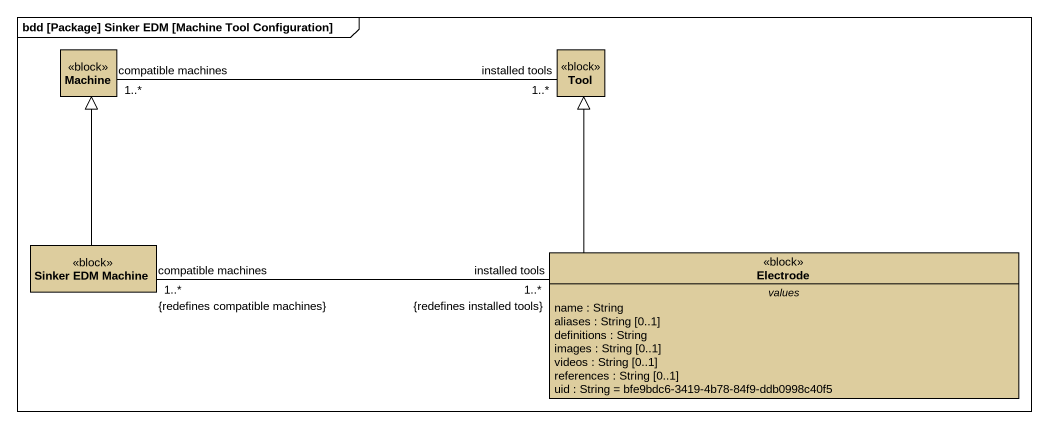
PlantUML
@startuml
mainframe bdd [Package] Sinker EDM [Machine Tool Configuration]
hide circle
hide empty members
class Machine <<block>> #DDCD9E
class Tool <<block>> #DDCD9E
class "Sinker EDM Machine" as Sinker_EDM_Machine <<block>> #DDCD9E
class Electrode <<block>> #DDCD9E {
  -- values --
  name : String
  aliases : String [0..1]
  definitions : String
  images : String [0..1]
  videos : String [0..1]
  references : String [0..1]
  uid : String = bfe9bdc6-3419-4b78-84f9-ddb0998c40f5
}
Machine "compatible machines\n1..*" -right- "installed tools\n1..*" Tool
Sinker_EDM_Machine -up-|> Machine
Sinker_EDM_Machine "compatible machines\n1..*\n{redefines compatible machines}" -right- "installed tools\n1..*\n{redefines installed tools}" Electrode
Electrode -up-|> Tool
@enduml
